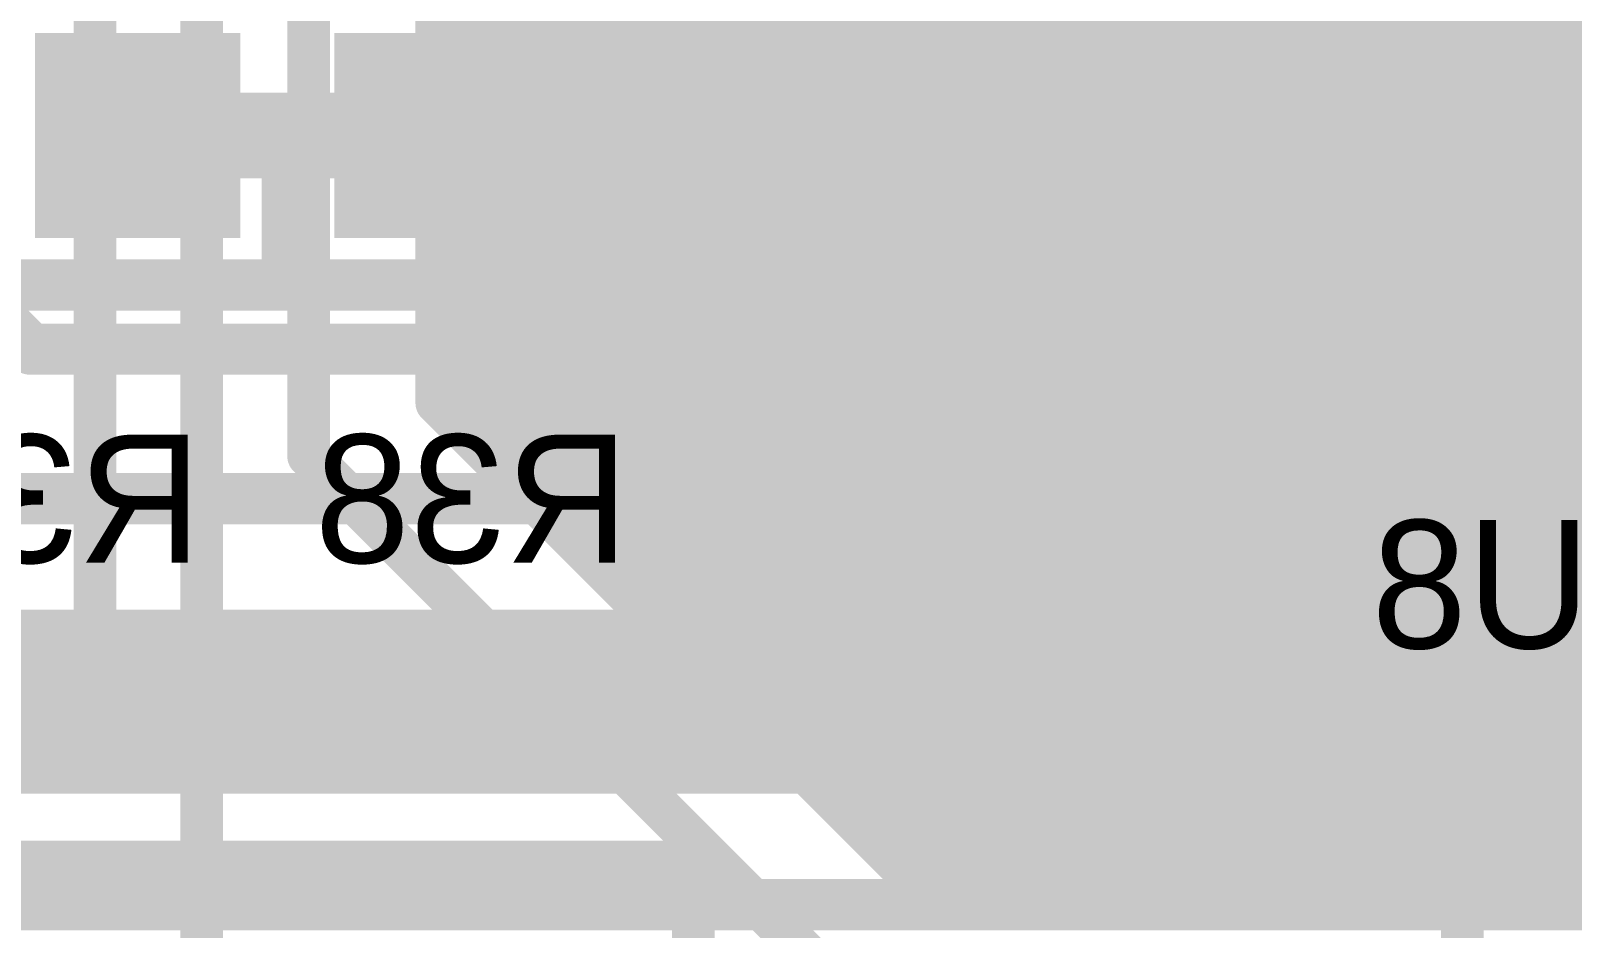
# Model space of a CAD drawing. Header units: millimetres. Extents: x 1.9 to 5.81, y 3 to 5.61.
# Drawn here: x 4.355 to 4.7157, y 3.3145 to 3.5245 of the extents above; entities that cross this region are included whole.
import ezdxf

# ---------------------------------------------------------------- set-up
doc = ezdxf.new("R2010")
doc.units = ezdxf.units.MM
doc.header["$MEASUREMENT"] = 0
for name, color, linetype in [('BottomLayer', 5, 'Continuous'), ('BottomOverlay', 54, 'Continuous'), ('BottomPaste', 16, 'Continuous'), ('BottomSolder', 6, 'Continuous'), ('MultiLayer', 9, 'Continuous'), ('TopLayer', 1, 'Continuous'), ('TopOverlay', 2, 'Continuous'), ('TopSolder', 216, 'Continuous')]:
    doc.layers.add(name, color=color, linetype=linetype)

msp = doc.modelspace()

# ---------------------------------------------------------------- linework, layer by layer
at = {"layer": 'BottomLayer'}
for points, const_width in [([(4.175, 3.59), (4.35, 3.415)], 0.012), ([(4.22, 3.585), (4.355, 3.45)], 0.012), ([(4.68, 3.47), (4.68, 3.57)], 0.012), ([(4.37, 3.5), (4.54, 3.5)], 0.02), ([(4.512, 3.5), (4.568, 3.5)], 0.024), ([(4.625, 3.415), (4.68, 3.47)], 0.012), ([(4.512, 3.45), (4.568, 3.45)], 0.024), ([(4.355, 3.45), (4.54, 3.45)], 0.012), ([(4.64694, 3.3931), (4.69587, 3.44203)], 0.01), ([(4.69, 3.351), (4.69, 3.43616)], 0.01), ([(4.68384, 3.43), (4.70087, 3.43)], 0.01), ([(4.7, 3.351), (4.7, 3.43143)], 0.01), ([(4.68, 3.351), (4.68, 3.42616)], 0.01), ([(4.67384, 3.42), (4.71034, 3.42)], 0.01), ([(4.71, 3.351), (4.71, 3.42025)], 0.01), ([(4.35, 3.415), (4.625, 3.415)], 0.012), ([(4.67, 3.351), (4.67, 3.41616)], 0.01), ([(4.72, 3.351), (4.72, 3.415)], 0.01), ([(4.66384, 3.41), (4.855, 3.41)], 0.01), ([(4.66, 3.351), (4.66, 3.40616)], 0.01), ([(4.65384, 3.4), (5.27709, 3.4)], 0.01), ([(4.65, 3.351), (4.65, 3.39616)], 0.01), ([(4.64333, 3.39), (5.26225, 3.39)], 0.01), ([(4.64, 3.351), (4.64, 3.38787)], 0.01), ([(4.35, 3.384), (4.625, 3.384)], 0.01), ([(4.36, 3.351), (4.36, 3.384)], 0.01), ([(4.37, 3.351), (4.37, 3.384)], 0.01), ([(4.38, 3.351), (4.38, 3.384)], 0.01), ([(4.39, 3.351), (4.39, 3.384)], 0.01), ([(4.4, 3.351), (4.4, 3.384)], 0.01), ([(4.41, 3.351), (4.41, 3.384)], 0.01), ([(4.42, 3.351), (4.42, 3.384)], 0.01), ([(4.43, 3.351), (4.43, 3.384)], 0.01), ([(4.44, 3.351), (4.44, 3.384)], 0.01), ([(4.45, 3.351), (4.45, 3.384)], 0.01), ([(4.46, 3.351), (4.46, 3.384)], 0.01), ([(4.47, 3.351), (4.47, 3.384)], 0.01), ([(4.48, 3.351), (4.48, 3.384)], 0.01), ([(4.49, 3.351), (4.49, 3.384)], 0.01), ([(4.5, 3.351), (4.5, 3.384)], 0.01), ([(4.51, 3.351), (4.51, 3.384)], 0.01), ([(4.52, 3.351), (4.52, 3.384)], 0.01), ([(4.53, 3.351), (4.53, 3.384)], 0.01), ([(4.54, 3.351), (4.54, 3.384)], 0.01), ([(4.55, 3.351), (4.55, 3.384)], 0.01), ([(4.56, 3.351), (4.56, 3.384)], 0.01), ([(4.57, 3.351), (4.57, 3.384)], 0.01), ([(4.58, 3.351), (4.58, 3.384)], 0.01), ([(4.59, 3.351), (4.59, 3.384)], 0.01), ([(4.6, 3.351), (4.6, 3.384)], 0.01), ([(4.61, 3.351), (4.61, 3.384)], 0.01), ([(4.62, 3.351), (4.62, 3.384)], 0.01), ([(4.63, 3.351), (4.63, 3.38441)], 0.01), ([(4.20884, 3.38), (5.2539, 3.38)], 0.01), ([(4.21884, 3.37), (5.24877, 3.37)], 0.01), ([(4.22884, 3.36), (5.24592, 3.36)], 0.01), ([(4.23784, 3.351), (5.24501, 3.351)], 0.01), ([(4.225, 3.32), (5.27, 3.32)], 0.012)]:
    msp.add_lwpolyline(points, dxfattribs=dict(at, const_width=const_width))
for points, const_width in [([(4.365, 3.5, 1), (4.375, 3.5, 1)], 0.01), ([(4.506, 3.5, 1), (4.518, 3.5, 1)], 0.012), ([(4.535, 3.5, 1), (4.545, 3.5, 1)], 0.01), ([(4.562, 3.5, 1), (4.574, 3.5, 1)], 0.012), ([(4.677, 3.47, 1), (4.683, 3.47, 1)], 0.006), ([(4.677, 3.47, 1), (4.683, 3.47, 1)], 0.006), ([(4.506, 3.45, 1), (4.518, 3.45, 1)], 0.012), ([(4.562, 3.45, 1), (4.574, 3.45, 1)], 0.012), ([(4.352, 3.45, 1), (4.358, 3.45, 1)], 0.006), ([(4.352, 3.45, 1), (4.358, 3.45, 1)], 0.006), ([(4.537, 3.45, 1), (4.543, 3.45, 1)], 0.006), ([(4.69337, 3.44203, 1), (4.69837, 3.44203, 1)], 0.005), ([(4.69337, 3.44203, 1), (4.69837, 3.44203, 1)], 0.005), ([(4.6875, 3.43616, 1), (4.6925, 3.43616, 1)], 0.005), ([(4.68134, 3.43, 1), (4.68634, 3.43, 1)], 0.005), ([(4.6975, 3.43143, 1), (4.7025, 3.43143, 1)], 0.005), ([(4.69837, 3.43, 1), (4.70337, 3.43, 1)], 0.005), ([(4.6775, 3.42616, 1), (4.6825, 3.42616, 1)], 0.005), ([(4.67134, 3.42, 1), (4.67634, 3.42, 1)], 0.005), ([(4.7075, 3.42025, 1), (4.7125, 3.42025, 1)], 0.005), ([(4.70784, 3.42, 1), (4.71284, 3.42, 1)], 0.005), ([(4.347, 3.415, 1), (4.353, 3.415, 1)], 0.006), ([(4.347, 3.415, 1), (4.353, 3.415, 1)], 0.006), ([(4.622, 3.415, 1), (4.628, 3.415, 1)], 0.006), ([(4.622, 3.415, 1), (4.628, 3.415, 1)], 0.006), ([(4.6675, 3.41616, 1), (4.6725, 3.41616, 1)], 0.005), ([(4.7175, 3.415, 1), (4.7225, 3.415, 1)], 0.005), ([(4.66134, 3.41, 1), (4.66634, 3.41, 1)], 0.005), ([(4.6575, 3.40616, 1), (4.6625, 3.40616, 1)], 0.005), ([(4.675, 3.39, 1), (4.695, 3.39, 1)], 0.02), ([(4.65134, 3.4, 1), (4.65634, 3.4, 1)], 0.005), ([(4.6475, 3.39616, 1), (4.6525, 3.39616, 1)], 0.005), ([(4.64442, 3.39308, 1), (4.64942, 3.39308, 1)], 0.005), ([(4.64444, 3.3931, 1), (4.64944, 3.3931, 1)], 0.005), ([(4.64444, 3.3931, 1), (4.64944, 3.3931, 1)], 0.005), ([(4.64083, 3.39, 1), (4.64583, 3.39, 1)], 0.005), ([(4.6375, 3.38787, 1), (4.6425, 3.38787, 1)], 0.005), ([(4.3575, 3.384, 1), (4.3625, 3.384, 1)], 0.005), ([(4.3675, 3.384, 1), (4.3725, 3.384, 1)], 0.005), ([(4.3775, 3.384, 1), (4.3825, 3.384, 1)], 0.005), ([(4.3875, 3.384, 1), (4.3925, 3.384, 1)], 0.005), ([(4.3975, 3.384, 1), (4.4025, 3.384, 1)], 0.005), ([(4.4075, 3.384, 1), (4.4125, 3.384, 1)], 0.005), ([(4.4175, 3.384, 1), (4.4225, 3.384, 1)], 0.005), ([(4.4275, 3.384, 1), (4.4325, 3.384, 1)], 0.005), ([(4.4375, 3.384, 1), (4.4425, 3.384, 1)], 0.005), ([(4.4475, 3.384, 1), (4.4525, 3.384, 1)], 0.005), ([(4.4575, 3.384, 1), (4.4625, 3.384, 1)], 0.005), ([(4.4675, 3.384, 1), (4.4725, 3.384, 1)], 0.005), ([(4.4775, 3.384, 1), (4.4825, 3.384, 1)], 0.005), ([(4.4875, 3.384, 1), (4.4925, 3.384, 1)], 0.005), ([(4.4975, 3.384, 1), (4.5025, 3.384, 1)], 0.005), ([(4.5075, 3.384, 1), (4.5125, 3.384, 1)], 0.005), ([(4.5175, 3.384, 1), (4.5225, 3.384, 1)], 0.005), ([(4.5275, 3.384, 1), (4.5325, 3.384, 1)], 0.005), ([(4.5375, 3.384, 1), (4.5425, 3.384, 1)], 0.005), ([(4.5475, 3.384, 1), (4.5525, 3.384, 1)], 0.005), ([(4.5575, 3.384, 1), (4.5625, 3.384, 1)], 0.005), ([(4.5675, 3.384, 1), (4.5725, 3.384, 1)], 0.005), ([(4.5775, 3.384, 1), (4.5825, 3.384, 1)], 0.005), ([(4.5875, 3.384, 1), (4.5925, 3.384, 1)], 0.005), ([(4.5975, 3.384, 1), (4.6025, 3.384, 1)], 0.005), ([(4.6075, 3.384, 1), (4.6125, 3.384, 1)], 0.005), ([(4.6175, 3.384, 1), (4.6225, 3.384, 1)], 0.005), ([(4.6225, 3.384, 1), (4.6275, 3.384, 1)], 0.005), ([(4.6225, 3.384, 1), (4.6275, 3.384, 1)], 0.005), ([(4.6225, 3.384, 1), (4.6275, 3.384, 1)], 0.005), ([(4.6275, 3.38441, 1), (4.6325, 3.38441, 1)], 0.005), ([(4.3575, 3.351, 1), (4.3625, 3.351, 1)], 0.005), ([(4.3675, 3.351, 1), (4.3725, 3.351, 1)], 0.005), ([(4.3775, 3.351, 1), (4.3825, 3.351, 1)], 0.005), ([(4.3875, 3.351, 1), (4.3925, 3.351, 1)], 0.005), ([(4.3975, 3.351, 1), (4.4025, 3.351, 1)], 0.005), ([(4.4075, 3.351, 1), (4.4125, 3.351, 1)], 0.005), ([(4.4175, 3.351, 1), (4.4225, 3.351, 1)], 0.005), ([(4.4275, 3.351, 1), (4.4325, 3.351, 1)], 0.005), ([(4.4375, 3.351, 1), (4.4425, 3.351, 1)], 0.005), ([(4.4475, 3.351, 1), (4.4525, 3.351, 1)], 0.005), ([(4.4575, 3.351, 1), (4.4625, 3.351, 1)], 0.005), ([(4.4675, 3.351, 1), (4.4725, 3.351, 1)], 0.005), ([(4.4775, 3.351, 1), (4.4825, 3.351, 1)], 0.005), ([(4.4875, 3.351, 1), (4.4925, 3.351, 1)], 0.005), ([(4.4975, 3.351, 1), (4.5025, 3.351, 1)], 0.005), ([(4.5075, 3.351, 1), (4.5125, 3.351, 1)], 0.005), ([(4.5175, 3.351, 1), (4.5225, 3.351, 1)], 0.005), ([(4.5275, 3.351, 1), (4.5325, 3.351, 1)], 0.005), ([(4.5375, 3.351, 1), (4.5425, 3.351, 1)], 0.005), ([(4.5475, 3.351, 1), (4.5525, 3.351, 1)], 0.005), ([(4.5575, 3.351, 1), (4.5625, 3.351, 1)], 0.005), ([(4.5675, 3.351, 1), (4.5725, 3.351, 1)], 0.005), ([(4.5775, 3.351, 1), (4.5825, 3.351, 1)], 0.005), ([(4.5875, 3.351, 1), (4.5925, 3.351, 1)], 0.005), ([(4.5975, 3.351, 1), (4.6025, 3.351, 1)], 0.005), ([(4.6075, 3.351, 1), (4.6125, 3.351, 1)], 0.005), ([(4.6175, 3.351, 1), (4.6225, 3.351, 1)], 0.005), ([(4.6275, 3.351, 1), (4.6325, 3.351, 1)], 0.005), ([(4.6375, 3.351, 1), (4.6425, 3.351, 1)], 0.005), ([(4.6475, 3.351, 1), (4.6525, 3.351, 1)], 0.005), ([(4.6575, 3.351, 1), (4.6625, 3.351, 1)], 0.005), ([(4.6675, 3.351, 1), (4.6725, 3.351, 1)], 0.005), ([(4.6775, 3.351, 1), (4.6825, 3.351, 1)], 0.005), ([(4.6875, 3.351, 1), (4.6925, 3.351, 1)], 0.005), ([(4.6975, 3.351, 1), (4.7025, 3.351, 1)], 0.005), ([(4.7075, 3.351, 1), (4.7125, 3.351, 1)], 0.005), ([(4.7175, 3.351, 1), (4.7225, 3.351, 1)], 0.005)]:
    msp.add_lwpolyline(points, format="xyb", close=True, dxfattribs=dict(at, const_width=const_width))
at = {"layer": 'BottomLayer', "const_width": 0.01}
for points in [[(4.732, 3.413, -0.35195), (4.69587, 3.44203)], [(4.64694, 3.3931, -0.199163), (4.625, 3.384)], [(4.64692, 3.39308, -0.198912), (4.625, 3.384)]]:
    msp.add_lwpolyline(points, format="xyb", dxfattribs=at)
at = {"layer": 'BottomLayer'}
for points in [[(4.36, 3.52), (4.36, 3.48), (4.4, 3.52), (4.4, 3.48)], [(4.47, 3.48), (4.47, 3.52), (4.43, 3.48), (4.43, 3.52)]]:
    msp.add_solid(points, dxfattribs=at)
at = {"layer": 'BottomOverlay'}
for points, const_width in [([(4.6, 3.425), (4.6, 3.625)], 0.01), ([(4.7, 3.425), (4.7, 3.625)], 0.01), ([(4.415, 3.465), (4.415, 3.5)], 0.012), ([(4.415, 3.465), (4.415, 3.5)], 0.012), ([(4.485, 3.465), (4.485, 3.5)], 0.012), ([(4.345, 3.465), (4.415, 3.465)], 0.012), ([(4.415, 3.465), (4.485, 3.465)], 0.012), ([(4.6, 3.425), (4.7, 3.425)], 0.01)]:
    msp.add_lwpolyline(points, dxfattribs=dict(at, const_width=const_width))
for points, const_width in [([(4.412, 3.5, 1), (4.418, 3.5, 1)], 0.006), ([(4.412, 3.5, 1), (4.418, 3.5, 1)], 0.006), ([(4.482, 3.5, 1), (4.488, 3.5, 1)], 0.006), ([(4.412, 3.465, 1), (4.418, 3.465, 1)], 0.006), ([(4.412, 3.465, 1), (4.418, 3.465, 1)], 0.006), ([(4.412, 3.465, 1), (4.418, 3.465, 1)], 0.006), ([(4.412, 3.465, 1), (4.418, 3.465, 1)], 0.006), ([(4.482, 3.465, 1), (4.488, 3.465, 1)], 0.006), ([(4.482, 3.465, 1), (4.488, 3.465, 1)], 0.006), ([(4.5975, 3.425, 1), (4.6025, 3.425, 1)], 0.005), ([(4.5975, 3.425, 1), (4.6025, 3.425, 1)], 0.005), ([(4.6975, 3.425, 1), (4.7025, 3.425, 1)], 0.005), ([(4.6975, 3.425, 1), (4.7025, 3.425, 1)], 0.005)]:
    msp.add_lwpolyline(points, format="xyb", close=True, dxfattribs=dict(at, const_width=const_width))
at = {"layer": 'BottomPaste', "const_width": 0.024}
for points in [[(4.512, 3.5), (4.568, 3.5)], [(4.512, 3.5), (4.568, 3.5)], [(4.512, 3.45), (4.568, 3.45)], [(4.512, 3.45), (4.568, 3.45)]]:
    msp.add_lwpolyline(points, dxfattribs=at)
at = {"layer": 'BottomPaste', "const_width": 0.012}
for points in [[(4.506, 3.5, 1), (4.518, 3.5, 1)], [(4.506, 3.5, 1), (4.518, 3.5, 1)], [(4.562, 3.5, 1), (4.574, 3.5, 1)], [(4.562, 3.5, 1), (4.574, 3.5, 1)], [(4.506, 3.45, 1), (4.518, 3.45, 1)], [(4.506, 3.45, 1), (4.518, 3.45, 1)], [(4.562, 3.45, 1), (4.574, 3.45, 1)], [(4.562, 3.45, 1), (4.574, 3.45, 1)]]:
    msp.add_lwpolyline(points, format="xyb", close=True, dxfattribs=at)
at = {"layer": 'BottomPaste'}
for points in [[(4.36, 3.52), (4.36, 3.48), (4.4, 3.52), (4.4, 3.48)], [(4.36, 3.52), (4.36, 3.48), (4.4, 3.52), (4.4, 3.48)], [(4.47, 3.48), (4.47, 3.52), (4.43, 3.48), (4.43, 3.52)], [(4.47, 3.48), (4.47, 3.52), (4.43, 3.48), (4.43, 3.52)]]:
    msp.add_solid(points, dxfattribs=at)
at = {"layer": 'BottomSolder', "const_width": 0.032}
for points in [[(4.512, 3.5), (4.568, 3.5)], [(4.512, 3.5), (4.568, 3.5)], [(4.512, 3.45), (4.568, 3.45)], [(4.512, 3.45), (4.568, 3.45)]]:
    msp.add_lwpolyline(points, dxfattribs=at)
at = {"layer": 'BottomSolder'}
for points, const_width in [([(4.504, 3.5, 1), (4.52, 3.5, 1)], 0.016), ([(4.504, 3.5, 1), (4.52, 3.5, 1)], 0.016), ([(4.56, 3.5, 1), (4.576, 3.5, 1)], 0.016), ([(4.56, 3.5, 1), (4.576, 3.5, 1)], 0.016), ([(4.504, 3.45, 1), (4.52, 3.45, 1)], 0.016), ([(4.504, 3.45, 1), (4.52, 3.45, 1)], 0.016), ([(4.56, 3.45, 1), (4.576, 3.45, 1)], 0.016), ([(4.56, 3.45, 1), (4.576, 3.45, 1)], 0.016), ([(4.673, 3.39, 1), (4.697, 3.39, 1)], 0.024), ([(4.673, 3.39, 1), (4.697, 3.39, 1)], 0.024)]:
    msp.add_lwpolyline(points, format="xyb", close=True, dxfattribs=dict(at, const_width=const_width))
for points in [[(4.356, 3.524), (4.356, 3.476), (4.404, 3.524), (4.404, 3.476)], [(4.356, 3.524), (4.356, 3.476), (4.404, 3.524), (4.404, 3.476)], [(4.474, 3.476), (4.474, 3.524), (4.426, 3.476), (4.426, 3.524)], [(4.474, 3.476), (4.474, 3.524), (4.426, 3.476), (4.426, 3.524)]]:
    msp.add_solid(points, dxfattribs=at)
at = {"layer": 'MultiLayer', "const_width": 0.02}
msp.add_lwpolyline([(4.675, 3.39, 1), (4.695, 3.39, 1)], format="xyb", close=True, dxfattribs=at)
at = {"layer": 'TopLayer', "const_width": 0.01}
for points in [[(4.37, 3.375), (4.37, 3.715)], [(4.395, 3.305), (4.395, 3.705)], [(4.42, 3.425), (4.42, 3.695)], [(4.53, 3.35743), (4.53, 3.685)], [(4.54, 3.34743), (4.54, 3.685)], [(4.55, 3.33743), (4.55, 3.685)], [(4.56, 3.32743), (4.56, 3.685)], [(4.57, 3.32), (4.57, 3.685)], [(4.58, 3.32), (4.58, 3.685)], [(4.59, 3.32), (4.59, 3.685)], [(4.6, 3.32), (4.6, 3.685)], [(4.61, 3.32), (4.61, 3.685)], [(4.62, 3.32), (4.62, 3.685)], [(4.63, 3.32), (4.63, 3.685)], [(4.64, 3.32), (4.64, 3.685)], [(4.65, 3.32), (4.65, 3.685)], [(4.66, 3.32), (4.66, 3.685)], [(4.67, 3.32), (4.67, 3.685)], [(4.68, 3.32), (4.68, 3.685)], [(4.69, 3.335), (4.69, 3.685)], [(4.7, 3.335), (4.7, 3.685)], [(4.71, 3.335), (4.71, 3.685)], [(4.72, 3.335), (4.72, 3.685)], [(4.52, 3.36743), (4.52, 3.6805)], [(4.51, 3.37743), (4.51, 3.6705)], [(4.5, 3.38743), (4.5, 3.64672)], [(4.49, 3.39743), (4.49, 3.63758)], [(4.45, 3.43743), (4.45, 3.63257)], [(4.45, 3.43743), (4.45, 3.63257)], [(4.48, 3.40743), (4.48, 3.63257)], [(4.46, 3.42743), (4.46, 3.63028)], [(4.47, 3.41743), (4.47, 3.63028)], [(4.45, 3.52), (5.10199, 3.52)], [(4.45, 3.51), (5.10199, 3.51)], [(4.45, 3.5), (5.10199, 3.5)], [(4.45, 3.49), (5.10199, 3.49)], [(4.45, 3.48), (5.10199, 3.48)], [(4.45, 3.47), (5.10199, 3.47)], [(4.45, 3.46), (5.10199, 3.46)], [(4.45, 3.45), (5.10199, 3.45)], [(4.45, 3.44), (5.10199, 3.44)], [(4.45, 3.43743), (4.56743, 3.32)], [(4.45743, 3.43), (5.10199, 3.43)], [(4.42, 3.425), (4.555, 3.29)], [(4.46743, 3.42), (5.10199, 3.42)], [(4.47743, 3.41), (5.10199, 3.41)], [(4.48743, 3.4), (5.10199, 3.4)], [(4.49743, 3.39), (5.10199, 3.39)], [(4.50743, 3.38), (5.10199, 3.38)], [(4.325, 3.33), (4.37, 3.375)], [(4.51743, 3.37), (5.10199, 3.37)], [(4.52743, 3.36), (5.09616, 3.36)], [(4.53743, 3.35), (5.08616, 3.35)], [(4.54743, 3.34), (5.07616, 3.34)], [(4.685, 3.335), (4.75, 3.335)], [(4.685, 3.32), (4.685, 3.335)], [(4.55743, 3.33), (4.685, 3.33)], [(4.56743, 3.32), (4.685, 3.32)], [(4.56743, 3.32), (4.685, 3.32)]]:
    msp.add_lwpolyline(points, dxfattribs=at)
at = {"layer": 'TopLayer'}
for points, const_width in [([(4.4475, 3.52, 1), (4.4525, 3.52, 1)], 0.005), ([(4.4475, 3.51, 1), (4.4525, 3.51, 1)], 0.005), ([(4.4475, 3.5, 1), (4.4525, 3.5, 1)], 0.005), ([(4.4475, 3.49, 1), (4.4525, 3.49, 1)], 0.005), ([(4.4475, 3.48, 1), (4.4525, 3.48, 1)], 0.005), ([(4.4475, 3.47, 1), (4.4525, 3.47, 1)], 0.005), ([(4.4475, 3.46, 1), (4.4525, 3.46, 1)], 0.005), ([(4.4475, 3.45, 1), (4.4525, 3.45, 1)], 0.005), ([(4.4475, 3.44, 1), (4.4525, 3.44, 1)], 0.005), ([(4.4475, 3.43743, 1), (4.4525, 3.43743, 1)], 0.005), ([(4.4475, 3.43743, 1), (4.4525, 3.43743, 1)], 0.005), ([(4.4475, 3.43743, 1), (4.4525, 3.43743, 1)], 0.005), ([(4.45493, 3.43, 1), (4.45993, 3.43, 1)], 0.005), ([(4.4175, 3.425, 1), (4.4225, 3.425, 1)], 0.005), ([(4.4175, 3.425, 1), (4.4225, 3.425, 1)], 0.005), ([(4.4575, 3.42743, 1), (4.4625, 3.42743, 1)], 0.005), ([(4.46493, 3.42, 1), (4.46993, 3.42, 1)], 0.005), ([(4.4675, 3.41743, 1), (4.4725, 3.41743, 1)], 0.005), ([(4.47493, 3.41, 1), (4.47993, 3.41, 1)], 0.005), ([(4.4775, 3.40743, 1), (4.4825, 3.40743, 1)], 0.005), ([(4.675, 3.39, 1), (4.695, 3.39, 1)], 0.02), ([(4.48493, 3.4, 1), (4.48993, 3.4, 1)], 0.005), ([(4.4875, 3.39743, 1), (4.4925, 3.39743, 1)], 0.005), ([(4.49493, 3.39, 1), (4.49993, 3.39, 1)], 0.005), ([(4.4975, 3.38743, 1), (4.5025, 3.38743, 1)], 0.005), ([(4.50493, 3.38, 1), (4.50993, 3.38, 1)], 0.005), ([(4.3675, 3.375, 1), (4.3725, 3.375, 1)], 0.005), ([(4.3675, 3.375, 1), (4.3725, 3.375, 1)], 0.005), ([(4.5075, 3.37743, 1), (4.5125, 3.37743, 1)], 0.005), ([(4.51493, 3.37, 1), (4.51993, 3.37, 1)], 0.005), ([(4.5175, 3.36743, 1), (4.5225, 3.36743, 1)], 0.005), ([(4.52493, 3.36, 1), (4.52993, 3.36, 1)], 0.005), ([(4.5275, 3.35743, 1), (4.5325, 3.35743, 1)], 0.005), ([(4.53493, 3.35, 1), (4.53993, 3.35, 1)], 0.005), ([(4.5375, 3.34743, 1), (4.5425, 3.34743, 1)], 0.005), ([(4.54493, 3.34, 1), (4.54993, 3.34, 1)], 0.005), ([(4.5475, 3.33743, 1), (4.5525, 3.33743, 1)], 0.005), ([(4.6825, 3.335, 1), (4.6875, 3.335, 1)], 0.005), ([(4.6825, 3.335, 1), (4.6875, 3.335, 1)], 0.005), ([(4.6875, 3.335, 1), (4.6925, 3.335, 1)], 0.005), ([(4.6975, 3.335, 1), (4.7025, 3.335, 1)], 0.005), ([(4.7075, 3.335, 1), (4.7125, 3.335, 1)], 0.005), ([(4.7175, 3.335, 1), (4.7225, 3.335, 1)], 0.005), ([(4.55493, 3.33, 1), (4.55993, 3.33, 1)], 0.005), ([(4.6825, 3.33, 1), (4.6875, 3.33, 1)], 0.005), ([(4.5575, 3.32743, 1), (4.5625, 3.32743, 1)], 0.005), ([(4.56493, 3.32, 1), (4.56993, 3.32, 1)], 0.005), ([(4.56493, 3.32, 1), (4.56993, 3.32, 1)], 0.005), ([(4.56493, 3.32, 1), (4.56993, 3.32, 1)], 0.005), ([(4.5675, 3.32, 1), (4.5725, 3.32, 1)], 0.005), ([(4.5775, 3.32, 1), (4.5825, 3.32, 1)], 0.005), ([(4.5875, 3.32, 1), (4.5925, 3.32, 1)], 0.005), ([(4.5975, 3.32, 1), (4.6025, 3.32, 1)], 0.005), ([(4.6075, 3.32, 1), (4.6125, 3.32, 1)], 0.005), ([(4.6175, 3.32, 1), (4.6225, 3.32, 1)], 0.005), ([(4.6275, 3.32, 1), (4.6325, 3.32, 1)], 0.005), ([(4.6375, 3.32, 1), (4.6425, 3.32, 1)], 0.005), ([(4.6475, 3.32, 1), (4.6525, 3.32, 1)], 0.005), ([(4.6575, 3.32, 1), (4.6625, 3.32, 1)], 0.005), ([(4.6675, 3.32, 1), (4.6725, 3.32, 1)], 0.005), ([(4.6775, 3.32, 1), (4.6825, 3.32, 1)], 0.005), ([(4.6825, 3.32, 1), (4.6875, 3.32, 1)], 0.005), ([(4.6825, 3.32, 1), (4.6875, 3.32, 1)], 0.005), ([(4.6825, 3.32, 1), (4.6875, 3.32, 1)], 0.005)]:
    msp.add_lwpolyline(points, format="xyb", close=True, dxfattribs=dict(at, const_width=const_width))
at = {"layer": 'TopOverlay', "const_width": 0.01}
for points in [[(4.09, 3.33), (4.51, 3.33)], [(4.51, 3.07), (4.51, 3.33)], [(4.69, 3.33), (5.11, 3.33)], [(4.69, 3.07), (4.69, 3.33)]]:
    msp.add_lwpolyline(points, dxfattribs=at)
at = {"layer": 'TopOverlay', "const_width": 0.005}
for points in [[(4.5075, 3.33, 1), (4.5125, 3.33, 1)], [(4.5075, 3.33, 1), (4.5125, 3.33, 1)], [(4.6875, 3.33, 1), (4.6925, 3.33, 1)], [(4.6875, 3.33, 1), (4.6925, 3.33, 1)]]:
    msp.add_lwpolyline(points, format="xyb", close=True, dxfattribs=at)
at = {"layer": 'TopSolder', "const_width": 0.024}
msp.add_lwpolyline([(4.673, 3.39, 1), (4.697, 3.39, 1)], format="xyb", close=True, dxfattribs=at)
msp.add_lwpolyline([(4.673, 3.39, 1), (4.697, 3.39, 1)], format="xyb", close=True, dxfattribs=at)

# ---------------------------------------------------------------- texts
at = {"layer": 'BottomOverlay', "text_generation_flag": 2}
for s, p in [('R36', (4.395, 3.4)), ('R38', (4.495, 3.4)), ('U8', (4.72, 3.38))]:
    msp.add_text(s, height=0.03, rotation=360, dxfattribs=at).set_placement(p)

doc.saveas('drawing.dxf')
